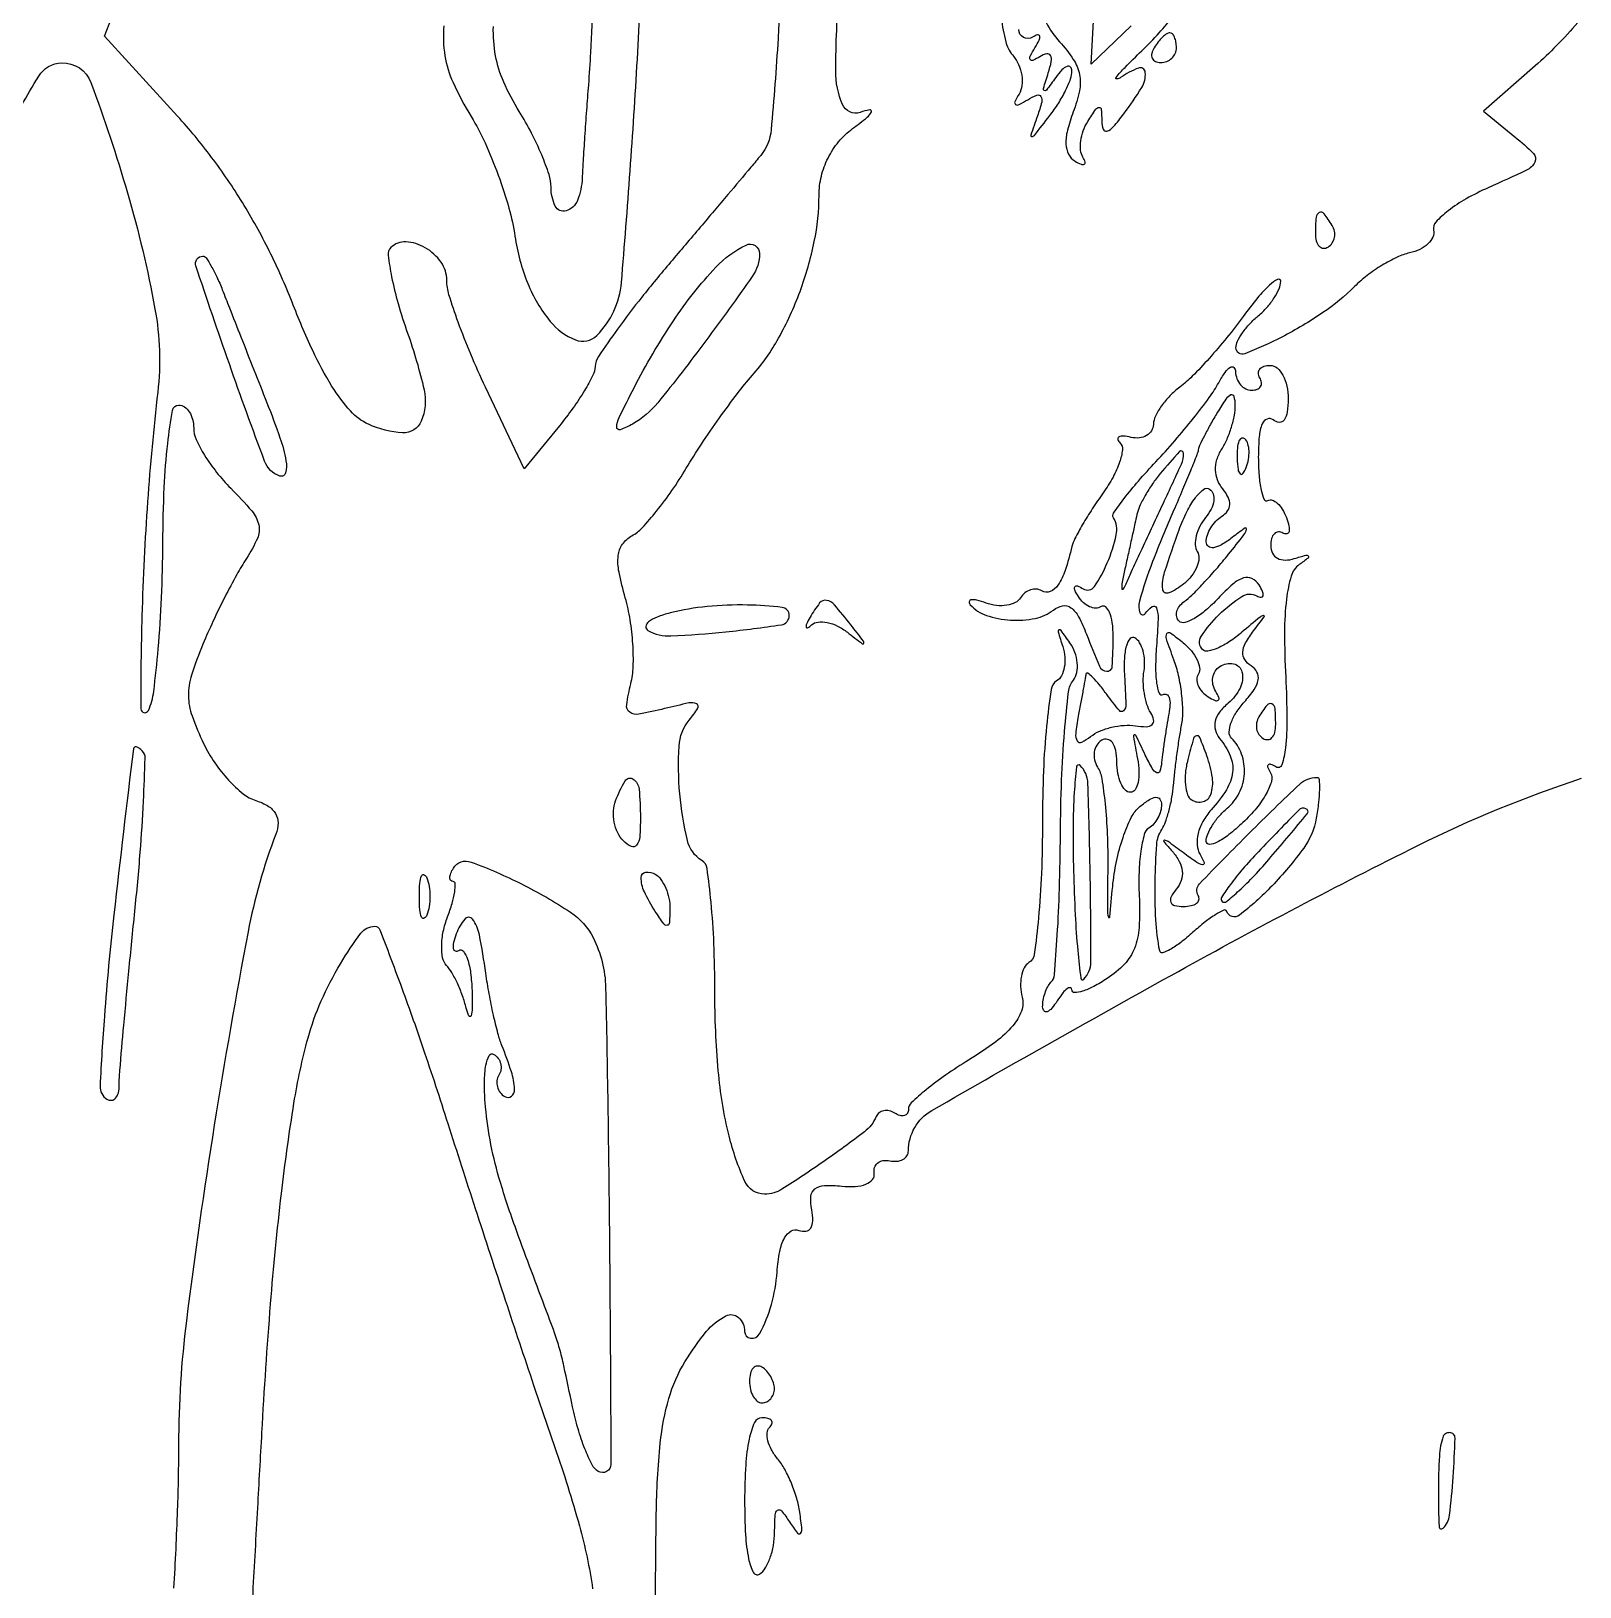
# Model space of a CAD drawing. Extents: x 0 to 848, y 0 to 1200.
# Drawn here: x 573.1 to 677.1, y 119.6 to 224.1 of the extents above; entities that cross this region are included whole.
import ezdxf

# ---------------------------------------------------------------- set-up
doc = ezdxf.new("R2010")
doc.units = 0

msp = doc.modelspace()

# ---------------------------------------------------------------- linework, layer by layer
for points in [[(600.799061, 224.467852, 0.061071), (600.869865, 222.460262, 0.069597), (601.416749, 220.66833, 0.026962), (602.638859, 218.372109, -0.029625), (603.568342, 216.603075, -0.018511), (604.453057, 214.435532, -0.018562), (605.168744, 212.227081, -0.031865), (605.57684, 210.336163, 0.057814), (606.433235, 207.172349, 0.077847), (607.944344, 204.623949, 0.124289), (609.632641, 203.385532, 0.301401), (611.078494, 203.678494, 0.177109), (612.726477, 207.226642, 0.006523), (613.796397, 222.230781, 0.012672), (614.2878, 237.207272, 0.033154)], [(623.736161, 233.756128, -0.006167), (623.245732, 223.619561, -0.007434), (622.781474, 217.485867, -0.149323), (622.082565, 215.77033, -0.004037), (621.427968, 214.979457, -0.000422), (619.876269, 213.138392, -0.000523), (618.023708, 210.94877, -0.000419), (616.024148, 208.594411, 0.008174), (614.096786, 206.25239, 0.01158), (612.465279, 204.102105, 0.007809), (611.18262, 202.26805, 0.141388), (610.964037, 201.594411, -0.109157), (610.812075, 201.000024, -0.0186), (610.243465, 199.971325, -0.019525), (609.470209, 198.794143, -0.016303), (608.561528, 197.605846), (606.194982, 194.711692), (603.597491, 200.202338, -0.010835), (602.603003, 202.428029, -0.012806), (601.763013, 204.575043, -0.011699), (601.14622, 206.412117, -0.075273), (601, 207.377876, 0.155189), (600.614359, 208.59044, 0.107021), (599.543993, 209.571166, 0.11855), (598.253207, 209.959859, 0.213637), (597.239988, 209.573322, 0.230289), (597.063133, 209.061524, 0.018425), (597.292795, 207.609045, 0.021957), (597.725313, 205.822839, 0.014949), (598.365879, 203.832546, -0.029332), (599.471759, 200.024383, -0.159007), (599.277972, 197.910049, -0.315524), (598.03334, 197.142244, -0.092512), (595.729743, 197.713368, -0.104947), (594.526017, 198.603352, -0.041608), (593.288529, 200.259044, -0.031581), (591.992814, 202.656208, -0.014629), (590.603178, 205.914457, 0.021933), (589.078139, 209.350271, 0.0226), (587.271759, 212.604109, 0.022926), (585.206615, 215.636841, 0.024204), (582.907292, 218.411059), (578.013462, 223.765689), (579.883233, 228.632844, 0.012977)], [(676.958631, 224.697109, -0.015604), (675.528196, 223.137738, -0.019192), (674.095422, 221.778919), (670.619209, 218.726764), (672.727475, 217.019594, -0.025141), (673.983337, 215.893594, -0.328805), (674.073942, 215.310888, -0.163217), (673.512006, 214.770201, -0.006759), (670.938894, 213.59314, 0.024798), (669.46284, 212.852439, 0.036353), (668.254008, 212.047681, 0.040099), (667.424434, 211.289927, 0.242283), (667.271024, 210.746318, -0.159662), (667.217185, 210.285474, -0.095092), (666.891999, 209.832435, -0.077279), (666.346147, 209.455487, -0.059079), (665.659187, 209.218577, 0.056791), (664.821376, 208.933913, 0.02675), (663.813911, 208.390732, 0.026096), (662.807944, 207.702296, 0.03328), (661.962368, 206.962368, -0.047362), (659.840877, 205.208769, -0.029893), (657.07731, 203.565989, -0.027235), (654.588156, 202.448132, -0.526484), (654, 202.851875, -0.115892), (654.101524, 203.284004, -0.037033), (654.440625, 203.855471, -0.034683), (654.925966, 204.456987, -0.032467), (655.5, 205, 0.038189), (656.073962, 205.555513, 0.037717), (656.559375, 206.194055, 0.040308), (656.895409, 206.818002, 0.103731), (657, 207.316724, 0.563168), (656.793857, 207.441699, 0.068707), (656.259659, 207.061951, 0.032078), (655.44853, 206.193838, 0.013909), (654.47969, 204.94428, -0.013001), (653.387863, 203.530808, -0.01188), (652.191624, 202.131925, -0.011981), (651.063758, 200.933767, -0.037445), (650.22969, 200.206953, 0.03927), (649.564496, 199.623018, 0.038623), (648.994744, 198.939196, 0.041332), (648.593069, 198.261172, 0.104014), (648.454545, 197.706953, -0.128764), (648.32338, 197.273368, -0.124012), (647.99517, 196.952459, -0.108206), (647.513548, 196.797218, -0.080553), (646.954545, 196.833333, 0.03294), (646.4378, 196.916418, 0.145731), (646.138906, 196.857116, 0.364375), (646.071075, 196.690519, 0.118859), (646.220455, 196.446212, -0.232271), (646.374587, 195.994677, -0.050556), (646.182745, 195.169857, -0.042818), (645.740375, 194.166182, -0.029523), (645.080376, 193.112878, 0.010936), (644.350699, 192.039196, 0.012244), (643.696685, 190.973783, 0.011593), (643.184685, 190.042943, 0.061767), (642.982603, 189.5, -0.021668), (642.529705, 187.902549, -0.06912), (642.041076, 186.910366, -0.14439), (641.517783, 186.479909, -0.24343), (640.964314, 186.522055, 0.116988), (640.603008, 186.642051, 0.100547), (640.204288, 186.596932, 0.092908), (639.829173, 186.392792, 0.083582), (639.537073, 186.059986, -0.140495), (639.178862, 185.73418, -0.07669), (638.607875, 185.553909, -0.066369), (637.919686, 185.540013, -0.058003), (637.217975, 185.703003, 0.023044), (636.595761, 185.89413, 0.091128), (636.198051, 185.92209, 0.369963), (636.081862, 185.797504, 0.195622), (636.158369, 185.584294, 0.130683), (637.235635, 184.878478, 0.064572), (638.853428, 184.565402, 0.064096), (640.51646, 184.675028, 0.119993), (641.733427, 185.237115, -0.123766), (642.357424, 185.519715, -0.205502), (642.911299, 185.392138, -0.115146), (643.428251, 184.790416, -0.029299), (643.958676, 183.60869, 0.011244), (644.824736, 181.476396, 0.279926), (645.320739, 181.124821, 0.416971), (645.687554, 181.446128, 0.015335), (645.75, 183.481763, 0.031073), (645.692931, 184.399175, 0.065504), (645.513266, 185.088198, 0.125931), (645.24917, 185.445557, 0.319608), (644.944098, 185.465451, -0.143781), (644.581002, 185.365754, -0.099512), (644.162371, 185.457614, -0.083946), (643.751489, 185.727913, -0.067062), (643.41459, 186.138197, -0.028885), (643.173307, 186.584284, -0.253432), (643.185961, 186.800913, -0.365296), (643.354905, 186.856068, -0.042191), (643.738818, 186.661419, 0.39959), (644.486791, 186.81829, 0.050594), (645.358881, 188.404608, 0.046643), (645.956629, 190.281397, 0.190546), (645.767923, 191.43996, -0.294464), (645.77842, 191.742322, -0.01048), (646.494709, 192.728038, -0.016361), (647.442417, 193.895013, -0.010366), (648.61832, 195.194458, 0.011026), (649.892929, 196.606724, 0.01007), (651.144132, 198.116497, 0.010131), (652.207138, 199.510128, 0.032017), (652.837911, 200.5, -0.024916), (653.265483, 201.19248, -0.09593), (653.624617, 201.545312, -0.355197), (653.851651, 201.523147, -0.194021), (653.969591, 201.25, 0.082925), (654.061304, 200.772595, 0.090648), (654.302154, 200.367188, 0.097932), (654.652678, 200.09588, 0.116383), (655.059017, 200, 0.085473), (655.424609, 200.062956, 0.164306), (655.655658, 200.244792, 0.180151), (655.716791, 200.515812, 0.105122), (655.603006, 200.833333, -0.125581), (655.503717, 201.150127, -0.188731), (655.593533, 201.421875, -0.148381), (655.870689, 201.605008, -0.072448), (656.293989, 201.666667, -0.180178), (656.754292, 201.495228, -0.091601), (657.145734, 201.00623, -0.071584), (657.410862, 200.278615, -0.051672), (657.5, 199.41837, -0.033937), (657.439452, 198.527345, -0.120173), (657.231089, 197.997843, -0.258855), (656.905555, 197.840549, -0.160416), (656.5, 198, 0.273064), (656.091837, 198.065699, 0.206697), (655.762809, 197.739428, 0.074313), (655.558433, 196.880507, 0.021315), (655.5, 195.510455, 0.018366), (655.545776, 194.264669, 0.036006), (655.689532, 193.283215, 0.053192), (655.897014, 192.664794, 0.450893), (656.145215, 192.589748, -0.226946), (656.437276, 192.62119, -0.10239), (656.775189, 192.417181, -0.070957), (657.109441, 192.005436, -0.043479), (657.383761, 191.442319, -0.03303), (657.558016, 190.879739, -0.113233), (657.561373, 190.499529, -0.304976), (657.409614, 190.354683, -0.182908), (657.155212, 190.404074, 0.151186), (656.84351, 190.484819, 0.191591), (656.57476, 190.363116, 0.13105), (656.393141, 190.035638, 0.061515), (656.333333, 189.551352, 0.119413), (656.45361, 189.054916, 0.150369), (656.782563, 188.718312, 0.127309), (657.291737, 188.590932, 0.074433), (657.916667, 188.689673, -0.007796), (658.687217, 188.919371, -0.296846), (658.851873, 188.867894, -0.42163), (658.836712, 188.727215, -0.0099), (658.250565, 188.285665, 0.1669), (657.706958, 187.514843, 0.040786), (657.390727, 185.970284, 0.030415), (657.258646, 183.757128, 0.012307), (657.336718, 180.733579, -0.01025), (657.420589, 177.932026, -0.029388), (657.324617, 175.988122, -0.050295), (657.082642, 174.844978, -0.487772), (656.681644, 174.696755, 0.042717), (656.336641, 174.871221, 0.311351), (656.165198, 174.832728, 0.292893), (656.133307, 174.653829, 0.040056), (656.314671, 174.299868, -0.214313), (656.386836, 173.753557, -0.053879), (656.029829, 172.905753, -0.045313), (655.369017, 171.933137, -0.032327), (654.46918, 170.971046, -0.021368), (653.520319, 170.153061, -0.048633), (652.725322, 169.641763, -0.106207), (652.210444, 169.503288, -0.429264), (652, 169.703241, -0.100471), (652.098634, 170.189147, -0.041061), (652.412749, 170.788675, -0.038492), (652.867465, 171.397328, -0.039895), (653.405104, 171.921243, 0.105529), (654.217632, 172.951499, 0.099447), (654.560992, 174.246025, 0.10079), (654.376239, 175.558241, 0.111615), (653.693429, 176.639904, -0.211052), (653.540913, 177.033827, -0.074406), (653.661015, 177.641458, -0.057871), (654.014079, 178.355344, -0.040186), (654.562961, 179.069571, 0.033388), (655.218633, 179.899196, 0.104573), (655.489844, 180.552158, 0.170595), (655.410071, 181.070665, 0.132424), (655.016584, 181.48975, -0.107707), (654.585651, 181.906079, -0.166328), (654.454545, 182.402096, -0.111711), (654.642837, 183.02459, -0.035226), (655.184209, 183.839028, 0.004333), (655.898558, 184.781813, 0.657517), (655.847805, 184.869731, 0.146041), (655.61457, 184.769452, 0.00195), (654.401615, 183.747818, -0.028801), (653.568361, 183.119221, -0.043508), (652.771978, 182.682335, -0.052672), (652.115731, 182.472447, -0.252601), (651.752182, 182.581152, -0.354557), (651.660897, 183.456236, -0.053627), (652.857107, 184.921437, -0.050991), (654.384537, 186.149258, -0.275863), (655.404508, 186.186864, 0.099515), (655.685884, 186.098864, 0.388202), (655.820053, 186.197897, 0.157064), (655.787419, 186.475001, 0.031201), (655.548968, 186.920768, 0.139799), (655.074782, 187.353243, 0.197815), (654.511524, 187.393326, 0.101319), (653.789138, 186.978281, 0.024337), (652.793908, 186.009161, -0.028393), (651.984457, 185.233629, -0.045163), (651.202664, 184.679071, -0.057333), (650.553011, 184.395041, -0.277571), (650.178409, 184.488257, -0.142203), (650.018409, 184.779137, -0.120753), (650.025432, 185.130818, -0.100212), (650.204398, 185.491976, -0.072461), (650.52896, 185.804373, 0.040264), (651.028595, 186.22702, 0.009126), (651.802257, 187.024972, 0.009394), (652.663062, 187.981252, 0.009), (653.5, 188.982767, 0.003581), (654.535227, 190.28689, 0.111864), (654.709837, 190.656832, 0.684597), (654.594816, 190.733571, 0.011668), (653.75, 190.110322, -0.030417), (653.031074, 189.620456, -0.093293), (652.480001, 189.41851, -0.217547), (652.14577, 189.50857, -0.223402), (652, 189.818538, -0.084235), (652.077154, 190.273254, -0.053434), (652.308014, 190.759947, -0.051932), (652.647454, 191.203275, -0.065092), (653.048558, 191.530011, 0.095796), (653.438588, 191.889435, 0.152201), (653.585846, 192.315018, 0.125854), (653.475576, 192.809628, 0.055802), (653.105761, 193.372566, -0.082075), (652.756603, 193.969931, -0.085498), (652.62467, 194.639395, -0.081409), (652.722531, 195.341643, -0.065852), (653.04189, 196.033538, 0.039214), (653.396025, 196.704631, 0.027203), (653.692491, 197.509852, 0.027536), (653.893484, 198.319506, 0.049623), (653.954279, 199, 0.061042), (653.878435, 199.571243, 0.455338), (653.662685, 199.678755, 0.146372), (653.318961, 199.399118, 0.014788), (652.745704, 198.5, 0.007168), (652.282327, 197.697564, 0.009009), (651.877291, 196.940625, 0.007464), (651.559844, 196.297288, 0.067963), (651.465354, 196, -0.05087), (651.371603, 195.666035, -0.002461), (650.942769, 194.593163, -0.003991), (650.416149, 193.323434, -0.002864), (649.80833, 191.912895, 0.010995), (648.399172, 188.490665, 0.025029), (647.523936, 185.836879, 0.153578), (647.552583, 185.04692, 0.611605), (647.906093, 185, -0.088738), (648.371744, 185.468877, -0.4993), (648.657098, 185.376103, -0.093018), (648.765726, 184.631063, -0.009072), (648.658187, 182.8063, 0.017558), (648.600068, 181.419927, 0.035448), (648.670049, 180.32936, 0.055335), (648.840329, 179.649763, 0.47332), (649.098802, 179.561063, -0.264115), (649.340941, 179.570059, -0.20308), (649.512664, 179.362328, -0.086393), (649.567532, 178.898389, -0.033609), (649.488726, 178.254763, 0.006285), (649.349446, 177.473653, 0.004179), (649.208514, 176.574837, 0.004207), (649.086343, 175.700044, 0.008198), (649.006226, 175, -0.050807), (648.88697, 174.408904, -0.45193), (648.672815, 174.312941, -0.161551), (648.37552, 174.588779, -0.014735), (647.909189, 175.5, 0.001582), (647.276131, 176.821616, 0.412978), (647.166271, 176.860186, 0.338881), (647.106859, 176.743707, 0.001427), (647.385855, 175.25, -0.037303), (647.483633, 174.3879, -0.062161), (647.421108, 173.660937, -0.090293), (647.219838, 173.171374, -0.255513), (646.90638, 173, -0.211235), (646.559773, 173.15327, -0.081032), (646.266249, 173.604836, -0.061682), (646.066476, 174.270721, -0.04209), (646, 175.059017, 0.048138), (645.927737, 175.807859, 0.106696), (645.702866, 176.332411, 0.184801), (645.369628, 176.554444, 0.196428), (644.983688, 176.489919, 0.115812), (644.652543, 176.159585, 0.100829), (644.481933, 175.699422, 0.09362), (644.498904, 175.179441, 0.08461), (644.702747, 174.680902, -0.100325), (644.986915, 173.918965, -0.013808), (645.206499, 172.231265, -0.015387), (645.351491, 170.192413, -0.012471), (645.385, 168, 0.001133), (645.363906, 165.14646, 0.062619), (645.427868, 164.615764, 0.839515), (645.516861, 164.622091, 0.002718), (645.717479, 166.670327, -0.028818), (645.971772, 168.354945, -0.030394), (646.415292, 169.968743, -0.031904), (646.967373, 171.301341, -0.105772), (647.551537, 172.042772, -0.0294), (648.181987, 172.506259, -0.120503), (648.626878, 172.661288, -0.274729), (648.891373, 172.536521, -0.149549), (649, 172.181462, -0.070018), (648.937295, 171.73588, -0.052691), (648.751276, 171.276696, -0.053376), (648.477286, 170.873474, -0.078595), (648.15328, 170.594732, 0.193998), (647.834483, 170.161135, 0.026887), (647.611426, 169.043495, 0.027549), (647.486301, 167.627603, 0.020136), (647.497683, 166.048774, -0.025739), (647.489201, 163.923878, -0.078689), (647.186094, 162.519118, -0.09894), (646.512462, 161.460734, -0.056739), (645.344403, 160.490006, -0.022146), (644.443374, 159.955089, -0.044708), (643.68417, 159.632211, -0.075972), (643.168523, 159.548412, -0.411184), (642.984687, 159.726947, 0.321598), (642.881931, 159.864353, 0.240038), (642.689119, 159.832291, 0.067958), (642.374642, 159.526346, 0.022431), (642, 159, -0.030864), (641.624579, 158.490943, -0.118892), (641.310881, 158.258854, -0.342256), (641.109062, 158.312374, -0.160847), (641.015313, 158.583333, -0.047033), (641.051891, 159.040374, -0.038007), (641.173665, 159.517604, -0.039362), (641.356159, 159.943891, -0.075699), (641.575886, 160.242552, 0.178112), (641.80832, 160.745548, 0.004148), (641.999407, 163.393126, 0.008688), (642.145359, 166.53782, 0.00572), (642.208971, 170.159219, -0.007995), (642.289775, 173.812826, -0.011317), (642.487222, 177.059747, -0.007597), (642.75282, 179.745718, -0.138578), (643.075883, 180.533538, 0.117271), (643.307989, 181.038188, 0.072207), (643.343085, 181.694248, 0.065938), (643.184457, 182.395695, 0.065462), (642.848465, 183.033538, 0.004191), (642.250282, 183.864483, 0.369465), (642.112021, 183.896951, 0.361427), (642.05602, 183.764493, 0.004134), (642.361994, 182.782025, -0.057006), (642.501383, 182.081062, -0.064168), (642.469975, 181.395087, -0.073636), (642.281085, 180.826844, -0.138193), (641.956326, 180.473008, 0.222823), (641.576911, 179.892302, 0.009912), (641.280921, 177.446507, 0.015099), (641.069316, 174.4464, 0.010055), (641, 171, -0.009529), (640.934352, 167.555751, -0.014391), (640.733827, 164.562608, -0.009078), (640.4539, 162.114051, -0.224995), (640.09388, 161.558021, 0.139015), (639.780163, 161.215107, 0.067608), (639.586364, 160.648742, 0.05911), (639.533469, 159.959546, 0.052746), (639.638589, 159.249004, -0.152464), (639.591299, 158.310128, -0.087914), (639.015735, 157.323965, -0.057175), (637.864796, 156.245522, -0.02189), (636.044709, 155.013932, 0.013772), (634.495144, 154.001665, 0.019873), (633.188133, 153.016405, 0.01608), (632.192234, 152.146726, 0.208128), (632, 151.704915, -0.136322), (631.925904, 151.438195, -0.190818), (631.731339, 151.289749, -0.140742), (631.43554, 151.291228, -0.067333), (631.08541, 151.447214, 0.079604), (630.710733, 151.60329, 0.104264), (630.340954, 151.613666, 0.119417), (630.0346, 151.477799, 0.129522), (629.83541, 151.220108, -0.13026), (629.040129, 150.194339, -0.011063), (626.320815, 148.211188, -0.010478), (623.508347, 146.340163, -0.144825), (622.34563, 146.007802, -0.291209), (621.018442, 146.869709, -0.04689), (619.957639, 149.923121, -0.038306), (619.234121, 154.292925, -0.021881), (619, 159.640348, 0.009805), (618.937301, 162.837328, 0.014763), (618.745843, 165.618069, 0.009513), (618.478286, 167.888689, 0.223857), (618.134783, 168.416699, -0.198429), (617.157135, 169.770459, -0.035918), (616.646687, 172.896173, -0.037057), (616.595469, 176.098753, -0.158963), (617.282562, 177.852645, 0.03134), (617.85508, 178.644495, 0.45299), (617.768083, 178.938894, 0.162413), (617.262943, 178.995082, 0.008234), (615.629201, 178.616503, -0.014753), (613.897582, 178.238961, -0.20756), (613.291143, 178.377213, -0.27743), (613.079218, 178.883967, -0.025194), (613.356783, 180.285399, 0.05331), (613.51856, 181.438522, 0.02429), (613.494631, 182.962091, 0.023724), (613.313052, 184.580717, 0.030046), (612.985774, 186.049602, -0.020127), (612.563681, 187.781539, -0.076399), (612.512271, 188.891077, -0.127648), (612.798658, 189.651643, -0.112102), (613.430457, 190.22102, 0.077972), (614.117453, 190.760654, 0.017884), (615.086233, 191.879659, 0.018067), (616.121238, 193.264932, 0.016745), (617.081423, 194.756187, -0.011632), (618.098787, 196.372307, -0.008305), (619.308882, 198.13463, -0.008391), (620.519198, 199.776954, -0.017715), (621.523094, 201, 0.054388), (623.281011, 203.493563, 0.037723), (624.719861, 206.631036, 0.037514), (625.680008, 209.975306, 0.051192), (626, 213.092519, -0.059631), (626.152438, 214.366144, -0.056997), (626.601615, 215.588639, -0.056912), (627.316013, 216.679786, -0.059097), (628.25, 217.566339, 0.008725), (629.233291, 218.327496, 0.116488), (629.512583, 218.68538, 0.606941), (629.40498, 218.823947, 0.0364), (628.75, 218.654428, -0.393276), (627.568987, 219.186613, -0.10077), (627.119028, 221.439006, -0.020174), (627.360536, 226.920369, -0.001117)], [(610.809347, 226.334038, -0.001879), (610.647088, 222.685835, -0.007927), (610.506871, 220.5, 0.001866), (610.377387, 218.803613, 0.001592), (610.253235, 217.014063, 0.001604), (610.150718, 215.385651, 0.004559), (610.093266, 214.25, -0.082965), (609.778077, 212.749002, -0.231817), (609.007015, 212.041156, -0.369263), (608.285596, 212.363643, -0.111196), (608, 213.631966, 0.079298), (607.864205, 214.482813, 0.020155), (607.37431, 215.796929, 0.020035), (606.685302, 217.271151, 0.019078), (605.869993, 218.710356, -0.033676), (604.824035, 220.689168, -0.059303), (604.277408, 222.453423, -0.053089), (604.127303, 224.427093, -0.021932)], [(638.236072, 224.959646, 0.030362), (638.534437, 223.403872, 0.111089), (638.987628, 222.514908, -0.06686), (639.385148, 221.879728, -0.064634), (639.606667, 221.154874, -0.069761), (639.626443, 220.453896, -0.111074), (639.431581, 219.889296, 0.025587), (639.146774, 219.370934, 0.377933), (639.198152, 219.18632, 0.270451), (639.427063, 219.175227, 0.018435), (640.01543, 219.509536, -0.043615), (640.629294, 219.818583, -0.368752), (640.90031, 219.726559, -0.202145), (640.953772, 219.341567, -0.019226), (640.667485, 218.414045, 0.002735), (640.221233, 217.121157, 0.523888), (640.291827, 217.025997, 0.22188), (640.462825, 217.112709, 0.001529), (641.497546, 218.44113, 0.024273), (642.071474, 219.262026, 0.025357), (642.554156, 220.123096, 0.026095), (642.892339, 220.905391, 0.092844), (642.984687, 221.44113, 0.18828), (642.879323, 221.699908, 0.307997), (642.656911, 221.748332, 0.109675), (642.307584, 221.508494, 0.031778), (641.890355, 221, -0.004273), (641.262827, 220.143182, -0.386947), (641.121222, 220.115698, -0.342838), (641.066289, 220.260089, -0.003957), (641.394213, 221.301938, 0.027484), (641.597848, 222.073955, 0.170531), (641.543585, 222.473839, 0.346468), (641.293488, 222.588861, 0.079565), (640.834037, 222.397429, -0.030777), (640.360733, 222.143732, -0.392219), (640.185258, 222.20131, -0.250322), (640.181587, 222.436404, -0.019659), (640.5, 223, 0.023058), (640.783399, 223.509677, 0.17293), (640.815663, 223.779791, 0.435686), (640.674837, 223.861442, 0.064397), (640.338703, 223.70933, -0.585355), (639.404701, 224.226377, -0.007808)], [(641.246578, 224.682103, 0.06244), (642.150953, 223.400847, -0.039328), (643.073669, 222.213764, -0.097669), (643.48765, 221.199176, -0.098668), (643.48328, 220.109842, -0.040675), (643.070811, 218.686248, 0.027675), (642.677942, 217.451225, 0.072505), (642.577986, 216.52837, 0.110067), (642.754324, 215.854987, 0.136298), (643.192719, 215.380893, 0.032825), (643.591672, 215.169147, 0.224572), (643.808225, 215.173369, 0.374893), (643.870532, 215.324031, 0.057151), (643.720492, 215.643237, -0.114877), (643.56202, 216.113827, -0.0582), (643.574715, 216.742367, -0.053265), (643.74301, 217.421565, -0.053733), (644.05067, 218.047746, -0.008424), (644.594401, 218.876034, -0.24502), (644.810812, 218.992156, -0.397703), (644.95289, 218.86108, -0.014496), (644.984687, 218.05887, 0.084652), (645.082209, 217.521498, 0.407392), (645.335783, 217.399432, 0.133823), (645.760078, 217.684227, 0.016507), (646.468197, 218.55887, 0.024455), (647.668782, 220.318816, 0.161174), (647.908729, 221.342855, 0.496425), (647.446415, 221.632568, 0.064981), (646.25, 220.992024, -0.143953), (645.995556, 220.903335, -0.644604), (645.945081, 221.00146, -0.027941), (646.545793, 221.678257, -0.005937), (647.669424, 222.783489, 0.018177), (648.841073, 223.993777, 0.029696), (649.731553, 225.109823, 0.030139)], [(646.960039, 224.461715), (644.281414, 221.895429), (644.457909, 225.197715, -0.026896)], [(571.376621, 217.108296, -0.022954), (573.5941, 221.089687, -0.250744), (575.127555, 221.978649, -0.322633), (577.096763, 220.659672, -0.018068), (579.551392, 213.260422, -0.025903), (581.401642, 205.44245, -0.074008), (581.584694, 199.871963, 0.011319), (580.90413, 192.516464, 0.010087), (580.524682, 184.849602, 0.008448), (580.447401, 178.608627, 0.806168), (580.958797, 178.5, 0.075057), (581.314815, 179.770143, 0.009341), (581.615515, 182.629687, 0.01084), (581.836879, 186.061689, 0.008783), (581.929715, 189.75, -0.009001), (582.025137, 193.476623, -0.0179), (582.259322, 196.419929, -0.013502), (582.577685, 198.643712, -0.365481), (583, 199, -0.152392), (583.381372, 198.881, -0.098208), (583.70625, 198.546023, -0.080979), (583.925422, 198.045452, -0.062856), (584, 197.454545, 0.107352), (584.165404, 196.693043, 0.031381), (584.733181, 195.629888, 0.029957), (585.540684, 194.482245, 0.028095), (586.495934, 193.413157, -0.019145), (587.904023, 191.892898, -0.122854), (588.369999, 190.962566, -0.161267), (588.278367, 190.048567, -0.039905), (587.547274, 188.708611, 0.019067), (586.889354, 187.613778, 0.008206), (586.092602, 186.107579, 0.008106), (585.295654, 184.474243, 0.010614), (584.623778, 182.955489, 0.021945), (583.858834, 180.868951, 0.07919), (583.648638, 179.473091, 0.0841), (583.888815, 178.125633, 0.026712), (584.681464, 176.238273, 0.037913), (585.414368, 174.978207, 0.035579), (586.343396, 173.814507, 0.037605), (587.319532, 172.903744, 0.092326), (588.181347, 172.442443, -0.060102), (589.003219, 172.068107, -0.122776), (589.497933, 171.56704, -0.139076), (589.66418, 170.937823, -0.087305), (589.517804, 170.1858, 0.044717), (587.652067, 163.624286, 0.007386), (585.386409, 150.650311, 0.008207), (583.511068, 137.504576, 0.030885), (582.982671, 129.199432, -0.008601), (582.899082, 124.797731, -0.005113), (582.655728, 119.558583, -0.005116)], [(587.44414, 109.5, 0.00001), (587.681304, 113.764783, 0.000005), (587.985304, 119.234375, 0.000005), (588.302319, 124.940121, 0.000007), (588.583331, 130, -0.005935), (589.166212, 138.643117, -0.009307), (589.893615, 146.055507, -0.010744), (590.736394, 152.127358, -0.026882), (591.682834, 156.5, -0.037297), (592.565372, 158.9833, -0.030541), (593.859382, 161.48663, -0.02587), (595.229819, 163.533948, -0.236567), (596.159721, 164, -0.311407), (596.512254, 163.756859, -0.002104), (597.881739, 160.107812, -0.007089), (599.398109, 155.829911, -0.004353), (601.068942, 150.75, 0.001433), (602.905423, 145.054613, 0.001128), (604.926371, 138.895313, 0.00114), (606.830406, 133.17996, 0.002817), (608.259782, 129, -0.015952), (609.906613, 123.736454, -0.03274), (610.789449, 119.508845, -0.024378)], [(615.003738, 114.954199, -0.003217), (615.06763, 124.546807, -0.021718), (615.33608, 129.290981, -0.044926), (615.914064, 132.300415, -0.067098), (616.98904, 134.75, -0.03443), (618.426593, 136.779207, -0.103647), (619.739948, 137.839194, -0.311995), (620.590025, 137.726014, -0.211466), (621, 136.8, 0.373376), (621.401143, 136.337706, 0.31265), (622.002128, 136.638939, 0.057351), (622.796, 138.594976, 0.048768), (623.180894, 140.790954, -0.027581), (623.361057, 142.156275, -0.074391), (623.681742, 143.077897, -0.139543), (624.120052, 143.538451, -0.228678), (624.64606, 143.582325, 0.127021), (625.116799, 143.528561, 0.221904), (625.439605, 143.738076, 0.140724), (625.578263, 144.22255, 0.047384), (625.507456, 144.961284, -0.065262), (625.453945, 145.853359, -0.211906), (625.725519, 146.364897, -0.160229), (626.355916, 146.593115, -0.034745), (627.528403, 146.546339, 0.043471), (628.427069, 146.526163, 0.076858), (629.149645, 146.686118, 0.118268), (629.58969, 146.991523, 0.231366), (629.702421, 147.392736, -0.117108), (629.723479, 147.794715, -0.151004), (629.926649, 148.101304, -0.135254), (630.288103, 148.261395, -0.086581), (630.75, 148.25, 0.070247), (631.227824, 148.222671, 0.101348), (631.632812, 148.341384, 0.125212), (631.901329, 148.584734, 0.147404), (632, 148.912157, -0.268438), (633.573125, 151.631154, -0.004041), (650.128189, 160.971748, -0.01082), (666.217029, 169.429079, -0.036491), (677.203974, 173.937339)]]:
    msp.add_lwpolyline(points, format="xyb")
for points in [[(648.5, 223, 0.082592), (648.343488, 222.6179, 0.161196), (648.3746, 222.29375, 0.182303), (648.586039, 222.078288, 0.108972), (648.940983, 222, 0.093332), (649.345238, 222.076123, 0.09642), (649.688914, 222.29375, 0.099167), (649.918938, 222.618444, 0.105053), (650, 223, 0.042167), (649.967655, 223.382849, 0.061769), (649.870461, 223.70625, 0.081139), (649.727648, 223.92554, 0.210953), (649.559017, 224, 0.151918), (649.34829, 223.934461, 0.038439), (649.066025, 223.70625, 0.035638), (648.768994, 223.382774, 0.029505)], [(659.333333, 210.543989, 0.059057), (659.394948, 210.024148, 0.126631), (659.582917, 209.669932, 0.191218), (659.860929, 209.534562, 0.158515), (660.182979, 209.613087, 0.108766), (660.463027, 209.88478, 0.099739), (660.614038, 210.257398, 0.095385), (660.612382, 210.673795, 0.090093), (660.457295, 211.069098, 0.02679), (659.913397, 211.852054, 0.350126), (659.59208, 211.929499, 0.269722), (659.376303, 211.618676, 0.019984)], [(585.922792, 206.75, 0.001141), (586.394934, 205.541727, 0.000293), (587.163177, 203.592213, 0.000299), (588.042224, 201.369244, 0.000304), (588.919057, 199.159661, -0.010975), (589.796509, 196.803026, -0.039858), (590.199092, 195.25742, -0.105119), (590.171223, 194.446072, -0.437232), (589.790177, 194.236608, -0.226482), (588.762561, 195.227485, -0.005212), (586.394419, 201.761148, -0.004549), (584.148228, 208.357509, -0.511085), (584.6126, 209, -0.245304), (584.827568, 208.887782, -0.020321), (585.177691, 208.339063, -0.023489), (585.556471, 207.612097, -0.015786)], [(622, 209.176022, -0.153622), (621.517926, 207.644025, -0.007604), (618.387293, 203.304221, -0.009882), (615.167598, 199.154836, -0.095521), (613.470864, 197.723757, -0.043062), (612.640536, 197.34883, -0.530807), (612.407239, 197.521775, -0.103673), (612.569855, 198.159421, -0.004836), (613.575914, 200.159849, -0.027852), (616.221584, 204.661408, -0.041131), (619.06269, 208.253066, -0.093346), (621.095738, 209.745324, -0.552104)], [(654.078947, 195.416667, 0.018894), (654.137993, 194.670344, 0.168741), (654.279315, 194.37858, 0.470617), (654.461564, 194.395823, 0.054073), (654.683114, 194.8125, 0.051402), (654.839148, 195.359369, 0.05415), (654.876576, 195.916927, 0.060344), (654.797407, 196.402231, 0.126455), (654.604167, 196.729167, 0.296942), (654.385309, 196.77538, 0.208169), (654.200665, 196.592839, 0.077125), (654.089945, 196.112848, 0.028489)], [(648.916276, 194.399118, 0.02299), (648.389787, 193.701868, 0.020355), (647.906371, 192.930942, 0.020852), (647.528228, 192.200456, 0.056822), (647.344017, 191.649118, -0.001591), (647.213646, 191.04374, -0.000452), (647.007068, 190.103178, -0.000455), (646.771853, 189.041417, -0.000481), (646.539098, 188, 0.00875), (646.354058, 187.102614, 0.067435), (646.332152, 186.675, 0.70219), (646.427661, 186.649293, 0.050859), (646.622775, 187, -0.00523), (646.983013, 187.814249, -0.001247), (647.599792, 189.160937, -0.001282), (648.316109, 190.704297, -0.001267), (649.043114, 192.25, 0.004064), (650.330098, 195.026521, 0.121814), (650.469846, 195.779595, 0.662009), (650.204981, 195.873975, 0.012709)], [(651.962468, 191.454777, 0.054476), (651.571287, 190.86273, 0.059105), (651.330053, 190.215881, 0.066763), (651.266267, 189.613856, 0.132213), (651.4029, 189.157112, -0.159572), (651.511205, 188.708909, -0.080135), (651.371659, 188.136945, -0.066523), (651.015863, 187.532586, -0.053336), (650.48899, 186.990862, -0.073069), (649.48964, 186.382486, -0.510297), (649.076406, 186.631731, -0.099684), (649.209036, 187.786464, -0.008477), (650.181636, 190.625762, -0.027271), (650.697115, 191.839888, -0.046877), (651.270825, 192.776228, -0.064664), (651.814129, 193.333673, -0.315557), (652.230195, 193.357732, -0.181015), (652.471306, 193.046467, -0.110621), (652.509155, 192.577727, -0.082963), (652.332582, 192.017485, -0.055522)], [(616.010081, 185.042351, 0.028595), (615.119995, 184.762965, 0.076387), (614.542365, 184.436976, 0.202905), (614.372138, 184.128424, 0.300111), (614.510081, 183.863035, 0.139131), (616.055483, 183.498179, 0.015155), (619.738329, 183.774725, 0.010578), (623.468026, 184.248735, 0.371623), (624, 184.865632, 0.380113), (623.514406, 185.41209, 0.023929), (621.185425, 185.575299, 0.029975), (618.484363, 185.4731, 0.037323)], [(625.398692, 184.75, 0.01713), (625.159137, 184.298639, 0.16288), (625.131036, 184.084951, 0.524814), (625.231588, 184.041006, 0.045405), (625.497665, 184.241324, -0.160599), (625.928899, 184.432659, -0.076061), (626.543254, 184.400245, -0.063419), (627.238335, 184.161225, -0.051139), (627.907991, 183.741324, 0.002328), (628.898565, 182.97634, 0.488078), (629.001363, 183.003157, 0.272896), (628.982619, 183.151917, 0.001728), (628.127555, 184.25, 0.012018), (627.027209, 185.585654, 0.170742), (626.498379, 185.888047, 0.281916), (626.038371, 185.710498, 0.032682)], [(646.511583, 180.805303, -0.005457), (646.604885, 178.883305, -0.197596), (646.454877, 178.475619, -0.455864), (646.166405, 178.483519, -0.014152), (645.348326, 179.538313, 0.013201), (644.825325, 180.215303, 0.027067), (644.374242, 180.711018, 0.039285), (644.043326, 180.989662, 0.554521), (643.92569, 180.94113, -0.003027), (643.87608, 180.657133, -0.000258), (643.743987, 179.929211, -0.000342), (643.585376, 179.061081, -0.000265), (643.411478, 178.11576, 0.016427), (643.233766, 176.936738, 0.165411), (643.336478, 176.457434, 0.38687), (643.64057, 176.365506, 0.056899), (644.235788, 176.737335, -0.067586), (644.847979, 177.101883, -0.041867), (645.644099, 177.364328, -0.041314), (646.490149, 177.494076, -0.057546), (647.254763, 177.45936, 0.041524), (647.969896, 177.403943, 0.177556), (648.364287, 177.551095, 0.273915), (648.470842, 177.864719, 0.08861), (648.279721, 178.337785, -0.064752), (648.01956, 178.902978, -0.035425), (647.844459, 179.646638, -0.034639), (647.771915, 180.440064, -0.046214), (647.822808, 181.16141, 0.052891), (647.861463, 181.837461, 0.055476), (647.755689, 182.495377, 0.061793), (647.529961, 183.038829, 0.125685), (647.211106, 183.369529, 0.371588), (646.89124, 183.318573, 0.109167), (646.640726, 182.841805, 0.055553), (646.502863, 181.96139, 0.025945)], [(651.472678, 180.955791, 0.141819), (651.370235, 180.588234, 0.099751), (651.459737, 180.165806, 0.084621), (651.728511, 179.752395, 0.068083), (652.138197, 179.41459, 0.028281), (652.593488, 179.167617, 0.273229), (652.803825, 179.187226, 0.351438), (652.852701, 179.364869, 0.036555), (652.638197, 179.776393, -0.08598), (652.453843, 180.23524, -0.093884), (652.442674, 180.714928, -0.100308), (652.604775, 181.140561, -0.113835), (652.91459, 181.447214, -0.186296), (653.841476, 181.620868, -0.299389), (654.400894, 181.083866, -0.170982), (654.275909, 179.998419, -0.106587), (653.476658, 178.980628, 0.05607), (652.896411, 178.37748, 0.104313), (652.604884, 177.767995, 0.126599), (652.612938, 177.175022, 0.10723), (652.902632, 176.617321, -0.073715), (653.61151, 175.449507, -0.129941), (653.767913, 174.339346, -0.110402), (653.356905, 173.171448, -0.044345), (652.330779, 171.813013, 0.05501), (651.776571, 171.045922, 0.068838), (651.452585, 170.230716, 0.079183), (651.388474, 169.458116, 0.11712), (651.593997, 168.813013, -0.040249), (651.861756, 168.274132, -0.569697), (651.755582, 168.135904, -0.122325), (651.371836, 168.281798, -0.008801), (650.441958, 168.951772, 0.003308), (649.448899, 169.683972, 0.132259), (649.198091, 169.780021, 0.672704), (649.151538, 169.692575, 0.008009), (649.726206, 169.025565, -0.05867), (650.192701, 168.358084, -0.097375), (650.394059, 167.703984, -0.109607), (650.322448, 167.077686, -0.090379), (649.992083, 166.49046, 0.04878), (649.639724, 165.970124, 0.226465), (649.62125, 165.617496, 0.243812), (649.881041, 165.39893, 0.055341), (650.471888, 165.333333, 0.04979), (650.992113, 165.385266, 0.108316), (651.357461, 165.54614, 0.184318), (651.511672, 165.783752, 0.19354), (651.464289, 166.057782, -0.342159), (651.548778, 166.853611, -0.005545), (654.905202, 170.272331, -0.007245), (658.285907, 173.544025, -0.1909), (659.43666, 174, -0.393309), (659.582306, 173.864466, -0.022179), (659.60083, 173.192187, -0.024438), (659.542452, 172.304529, -0.014313), (659.390444, 171.25, -0.114771), (658.545605, 169.253598, -0.034338), (656.409081, 166.704226, -0.036294), (654.225446, 164.741896, -0.517181), (653.376292, 165, 0.442854), (653.188453, 165.082958, 0.03403), (652.64049, 164.793535, 0.029384), (651.924424, 164.290156, 0.016024), (651.104988, 163.595012, -0.018963), (650.288188, 162.910319, -0.037222), (649.581621, 162.442018, -0.055958), (649.069891, 162.226204, -0.443434), (648.875, 162.345012, -0.033366), (648.618608, 164.43844, -0.017983), (648.568695, 167.038054, -0.013816), (648.677486, 169.48695, -0.123961), (649.011728, 170.5, 0.055304), (649.266944, 171.02185, 0.021236), (649.507326, 171.79375, 0.020719), (649.699424, 172.660934, 0.023964), (649.807966, 173.5, -0.0084), (649.897038, 174.410408, -0.004885), (650.032952, 175.5, -0.004882), (650.190515, 176.589431, -0.008216), (650.34666, 177.5, 0.050117), (650.427651, 178.438236, 0.025729), (650.350334, 179.617171, 0.025286), (650.144586, 180.834035, 0.034648), (649.829921, 181.898881, -0.006594), (649.327844, 183.303006, -0.211688), (649.358737, 183.657208, -0.452735), (649.595154, 183.709165, -0.014701), (650.457136, 183.035574, -0.04575), (651.001818, 182.492239, -0.060314), (651.382799, 181.903985, -0.07429), (651.554094, 181.361648, -0.179697)], [(655.542705, 178.069098, 0.090093), (655.387618, 177.673795, 0.095385), (655.385962, 177.257398, 0.099739), (655.536973, 176.88478, 0.108766), (655.817021, 176.613087, 0.158515), (656.139071, 176.534562, 0.191218), (656.417083, 176.669932, 0.126631), (656.605052, 177.024148, 0.059057), (656.666667, 177.543989, 0.019984), (656.623697, 178.618676, 0.269722), (656.40792, 178.929499, 0.350126), (656.086603, 178.852054, 0.02679)], [(650.761884, 175.197444, 0.038882), (650.603816, 174.319093, 0.049274), (650.602284, 173.494947, 0.057746), (650.743704, 172.83781, 0.174202), (651.024782, 172.484684, 0.204813), (651.787139, 172.369826, 0.251405), (652.308124, 172.852363, 0.11947), (652.413112, 173.974636, 0.050997), (652.042872, 175.446448, 0.007616), (651.573491, 176.680056, 0.360495), (651.355028, 176.799402, 0.282141), (651.148828, 176.610375, 0.005764)], [(579.949183, 175.916667, 0.002294), (578.642509, 164.777631, 0.009226), (578.001084, 157.954488, 0.006849), (577.71227, 153.270489, 0.272753), (578.174896, 152.391909, 0.164531), (578.487509, 152.319558, 0.190593), (578.757626, 152.458599, 0.123168), (578.940315, 152.815018, 0.0572), (579, 153.335028, -0.021218), (579.041714, 154.317554, -0.001187), (579.308182, 157.364405, -0.001827), (579.647258, 160.989604, -0.001337), (580.049129, 165.011583, 0.005477), (580.411542, 168.969715, 0.008493), (580.628769, 172.393232, 0.003632), (580.742365, 175.295836, 0.207203), (580.549129, 175.784205, 0.04137), (580.334635, 175.965864, 0.101018), (580.146379, 176.049631, 0.203071), (580.016547, 176.02555, 0.219777)], [(643.08804, 167.705001, 0.00596), (643.200844, 164.767388, 0.010893), (643.373554, 162.37562, 0.006535), (643.574126, 160.507213, 0.625622), (643.772129, 160.438795, 0.198377), (644.251072, 161.591704, 0.0046), (644.208113, 167.608271, 0.004733), (644.05318, 173.610448, 0.189761), (643.537503, 174.795831, 0.627898), (643.288461, 174.708865, 0.012543), (643.135507, 172.982866, 0.014716), (643.055821, 170.631196, 0.007726)], [(614, 171.3, -0.017854), (613.9538, 170.006563, -0.139509), (613.75, 169.445878, -0.362202), (613.399692, 169.356457, -0.085285), (612.867217, 169.732783, -0.085436), (612.478836, 170.282667, -0.06262), (612.24385, 170.99318, -0.061901), (612.190333, 171.749087, -0.078522), (612.335833, 172.432783, -0.04135), (612.980291, 173.770123, -0.433661), (613.511203, 173.889246, -0.223857), (613.911863, 173.209636, -0.023065)], [(655.509994, 169.010431, 0.01257), (654.442525, 167.838641, 0.020997), (653.61262, 166.794806, 0.016476), (653.030002, 165.937285, 0.376786), (653.072902, 165.665997, 0.35823), (653.36021, 165.664471, 0.01428), (654.211285, 166.397801, 0.019521), (655.225657, 167.398903, 0.011865), (656.348492, 168.655566, 0.00303), (658.784428, 171.550981, 0.502883), (658.700049, 171.89798, 0.308213), (658.21343, 171.800557, 0.002818)], [(610.823628, 163.241449, -0.112704), (611.66698, 159.877672, -0.002874), (611.910171, 144.133517, -0.001602), (612.015808, 127.866804, -0.588492), (611.171294, 127.394134, -0.137073), (610.757861, 127.8426, -0.023333), (610.273354, 128.911233, -0.023951), (609.810995, 130.256173, -0.019315), (609.440892, 131.738955, 0.00157), (608.859949, 134.476409, 0.014569), (608.570775, 135.650986, 0.01938), (608.239228, 136.688558, 0.00393), (607.565858, 138.5, -0.003913), (605.579567, 143.842791, -0.015987), (604.503394, 147.132732, -0.02512), (603.902523, 149.654193, -0.027014), (603.575334, 152.162783, -0.020698), (603.526893, 153.574909, -0.042973), (603.629189, 154.671769, -0.076111), (603.850308, 155.315614, -0.435115), (604.160797, 155.400622, -0.097863), (604.452896, 155.129224, -0.097661), (604.620066, 154.766927, -0.098216), (604.636666, 154.37004, -0.100226), (604.5, 154, 0.106922), (604.367912, 153.627235, 0.099472), (604.396589, 153.22278, 0.095907), (604.581943, 152.848954, 0.091677), (604.895903, 152.564335, 0.319376), (605.348247, 152.593642, 0.240815), (605.555556, 153.063922, 0.063697), (605.336441, 154.236988, 0.017694), (604.698349, 156, -0.03146), (604.434219, 156.797706, -0.00944), (604.132452, 158.04176, -0.009422), (603.845831, 159.453897, -0.010084), (603.619685, 160.844289, 0.012541), (603.18527, 163.434789, 0.113522), (602.723166, 164.477097, 0.487336), (602.212609, 164.487555, 0.079652), (601.634993, 163.49119, 0.030378), (601.45109, 162.90841, 0.099259), (601.43216, 162.506484, 0.289082), (601.569154, 162.348264, 0.215215), (601.804019, 162.378877, -0.38966), (602.110416, 162.320094, -0.08005), (602.387645, 161.785456, -0.047367), (602.596749, 160.867378, -0.023774), (602.693955, 159.680815, -0.00924), (602.712443, 158.504936, -0.079154), (602.628474, 157.987047, -0.679354), (602.488733, 157.978847, -0.047958), (602.304326, 158.5, 0.025145), (602.052534, 159.330031, 0.021941), (601.708506, 160.170111, 0.022533), (601.32947, 160.902426, 0.058857), (600.975962, 161.376974, -0.144782), (600.720263, 161.880019, -0.051282), (600.654866, 162.693413, -0.045634), (600.764338, 163.654181, -0.039687), (601.048275, 164.626974, 0.018582), (601.356174, 165.537267, 0.033805), (601.52853, 166.302924, 0.042185), (601.566739, 166.851706, 0.409883), (601.416232, 167, -0.238916), (601.262516, 167.077897, -0.167143), (601.203781, 167.266772, -0.089814), (601.265864, 167.559662, -0.041411), (601.44324, 167.90816, -0.357481), (602.628126, 168.314774, -0.026399), (606.00769, 166.850497, -0.031118), (609.307924, 164.94396, -0.129367)], [(599.662281, 164.75, -0.174857), (599.474999, 164.540618, -0.447206), (599.306058, 164.601562, -0.078554), (599.189089, 165.10856, -0.017491), (599.157895, 166, -0.017491), (599.189089, 166.89144, -0.078554), (599.306058, 167.398438, -0.447206), (599.474999, 167.459382, -0.174857), (599.662281, 167.25, -0.057986), (599.818615, 166.679992, -0.037979), (599.87034, 166, -0.037979), (599.818615, 165.320008, -0.057986)], [(615.984687, 165.190983, -0.012098), (615.953006, 164.238528, -0.343021), (615.800669, 164.064256, -0.295079), (615.569384, 164.157251, -0.010223), (615, 165, -0.03301), (614.266028, 166.319161, -0.110887), (614.050802, 167.277708, -0.372932), (614.359022, 167.633474, -0.175918), (615, 167.5, -0.101161), (615.382022, 167.140373, -0.052761), (615.701752, 166.566787, -0.049393), (615.916365, 165.883651, -0.053738)], [(621.333333, 133.456011, 0.055286), (621.395108, 132.899039, 0.074868), (621.578125, 132.427703, 0.094314), (621.848724, 132.111542, 0.170324), (622.166667, 132, 0.112153), (622.484563, 132.072214, 0.100145), (622.755208, 132.276414, 0.094392), (622.936779, 132.581686, 0.087308), (623, 132.940983, 0.076861), (622.938439, 133.339084, 0.053298), (622.755208, 133.756842, 0.05288), (622.485481, 134.130304, 0.071639), (622.166667, 134.396994, 0.16277), (621.850897, 134.471218, 0.190804), (621.578125, 134.33303, 0.124167), (621.393656, 133.976727, 0.05773)], [(621, 125.440983, 0.013434), (621.061691, 123.14533, 0.036506), (621.267178, 121.532337, 0.067066), (621.584344, 120.617202, 0.439638), (622, 120.5, 0.12069), (622.385111, 120.891631, 0.047523), (622.710748, 121.580088, 0.04346), (622.935496, 122.425034, 0.041553), (623.015313, 123.309017, -0.0114), (623.050318, 124.483836, -0.232791), (623.218897, 124.785202, -0.395751), (623.480793, 124.745531, -0.021149), (624.018111, 124, 0.014572), (624.545483, 123.247606, 0.449319), (624.74833, 123.230173, 0.233679), (624.847759, 123.500183, 0.007982), (624.706186, 124.652469, 0.037815), (624.504386, 125.581884, 0.026203), (624.143781, 126.595516, 0.02652), (623.69172, 127.538049, 0.048158), (623.212064, 128.244479, -0.047242), (622.803461, 128.843902, -0.063432), (622.561583, 129.454439, -0.079292), (622.512661, 129.983226, -0.181815), (622.675343, 130.342009, 0.113033), (622.832285, 130.592176, 0.253554), (622.79734, 130.806715, 0.172529), (622.56848, 130.953729, 0.057388), (622.166667, 131, 0.295982), (621.663645, 130.673638, 0.053266), (621.302467, 129.558782, 0.036908), (621.070808, 127.828366, 0.014826)], [(667.914071, 129.75, 0.069152), (667.656893, 128.433924, 0.013785), (667.591284, 126.033786, 0.009646), (667.637041, 123.691294, 0.65423), (667.915549, 123.582216, 0.167406), (668.337477, 124.447565, 0.013306), (668.58368, 127.022734, 0.010051), (668.710804, 129.636156, 0.422587), (668.357185, 130, 0.064998), (668.214211, 129.981335, 0.063597), (668.079681, 129.926562, 0.06902), (667.973514, 129.845603, 0.113082)]]:
    msp.add_lwpolyline(points, format="xyb", close=True)

doc.saveas('drawing.dxf')
